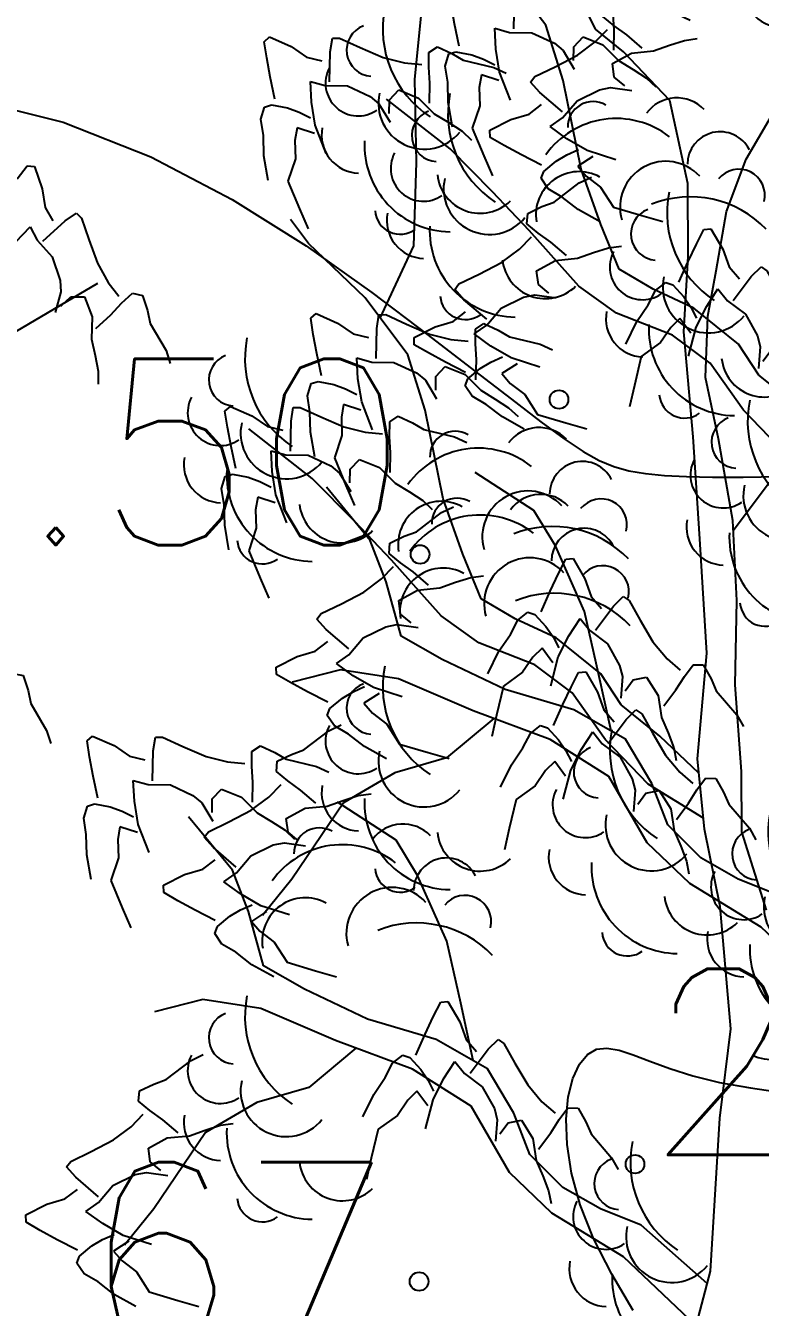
# Model space of a CAD drawing. Extents: x 524954 to 526204, y 9523489 to 9524010.
# Drawn here: x 525989.06 to 525993.01, y 9523782.84 to 9523789.73 of the extents above; entities that cross this region are included whole.
import ezdxf
from ezdxf.enums import TextEntityAlignment as Align

# ---------------------------------------------------------------- set-up
doc = ezdxf.new("R2010")
doc.units = 0
doc.header["$PDMODE"] = 33
doc.header["$PDSIZE"] = 0.1
doc.linetypes.add('ACAD_ISO12W100', pattern=[21, 12, -3, 0, -3, 0, -3])
for name, color, linetype in [('Arbre', 34, 'ACAD_ISO12W100'), ('CN_01_00', 3, 'Continuous'), ('CN_10_00', 1, 'Continuous'), ('TopoAlt', 3, 'Continuous'), ('TOPOJIS', 7, 'Continuous')]:
    doc.layers.add(name, color=color, linetype=linetype)
doc.styles.add('Simplex 1.0', font='Simplex.shx', dxfattribs={"width": 0.99, "height": 1})

# ---------------------------------------------------------------- blocks, each defined once
blk = doc.blocks.new('TCPOINT M')
at = {"color": 0}
blk.add_point((0, 0), dxfattribs=at)
at = {"layer": 'TopoAlt', "style": 'Simplex 1.0', "width": 0.99}
blk.add_attdef('ALT', (0.15, 0.15), '', height=1, dxfattribs=at)
blk = doc.blocks.new('v088')
at = {"linetype": 'Continuous'}
for p, q in [((-1.8059, 9.9306), (-1.7492, 10.4915)), ((-0.8352, 10.1996), (-0.9911, 10.5198)), ((-0.7348, 10.218), (-0.7957, 10.2682)), ((-0.8359, 10.1311), (-0.7709, 10.1978)), ((-0.6834, 10.0784), (-0.8352, 10.1996)), ((-0.6662, 10.1688), (-0.7348, 10.218)), ((-2.6162, 10.1323), (-2.587, 10.1577)), ((-2.6028, 10.0456), (-2.6162, 10.1323)), ((-2.587, 10.1577), (-2.4712, 10.1066)), ((-2.2608, 10.0773), (-2.2494, 10.1511)), ((-2.2494, 10.1511), (-2.2113, 10.1522)), ((-2.2113, 10.1522), (-2.101, 10.101)), ((-0.9313, 10.0604), (-0.8359, 10.1311)), ((-0.5833, 10.0982), (-0.6662, 10.1688)), ((-0.4378, 10.1134), (-0.3559, 10.1397)), ((-0.3559, 10.1397), (-0.2873, 10.1487)), ((-2.4712, 10.1066), (-2.3879, 10.0492)), ((-2.2643, 9.9167), (-2.2608, 10.0773)), ((-2.101, 10.101), (-1.977, 10.0475)), ((-1.7305, 9.9947), (-1.7301, 10.0737)), ((-1.7301, 10.0737), (-1.6848, 10.1049)), ((-1.6848, 10.1049), (-1.6075, 10.069)), ((-1.6075, 10.069), (-1.5466, 10.0327)), ((-1.0512, 9.9981), (-0.9313, 10.0604)), ((-0.7431, 10.0152), (-0.6418, 10.0712)), ((-0.4354, 9.8162), (-0.6834, 10.0784)), ((-0.6418, 10.0712), (-0.5231, 10.0829)), ((-0.5231, 10.0829), (-0.4378, 10.1134)), ((-2.5835, 9.9428), (-2.6028, 10.0456)), ((-2.3879, 10.0492), (-2.3057, 10.0298)), ((-1.977, 10.0475), (-1.8618, 10.0181)), ((-1.8618, 10.0181), (-1.7691, 10.0099)), ((-1.7254, 9.9105), (-1.7305, 9.9947)), ((-1.5466, 10.0327), (-1.3822, 9.9939)), ((-1.3822, 9.9939), (-1.316, 9.9632)), ((-1.1606, 9.945), (-1.0512, 9.9981)), ((-0.7336, 9.9427), (-0.7431, 10.0152)), ((-2.5582, 9.8238), (-2.5835, 9.9428)), ((-2.3678, 9.9191), (-2.2883, 9.8969)), ((-2.3619, 9.8077), (-2.3678, 9.9191)), ((-1.7966, 9.483), (-1.8059, 9.9306)), ((-1.1838, 9.9148), (-1.1606, 9.945)), ((-0.677, 9.8958), (-0.7336, 9.9427)), ((-2.2883, 9.8969), (-2.1685, 9.895)), ((-2.1685, 9.895), (-2.0471, 9.8386)), ((-1.9432, 9.8199), (-1.893, 9.873)), ((-1.893, 9.873), (-1.7856, 9.8299)), ((-1.7277, 9.8016), (-1.7254, 9.9105)), ((-1.1339, 9.8592), (-1.1838, 9.9148)), ((-1.0116, 9.755), (-1.1339, 9.8592)), ((-0.9342, 9.8156), (-0.8138, 9.874)), ((-0.8138, 9.874), (-0.7533, 9.8858)), ((-0.7533, 9.8858), (-0.6387, 9.8698)), ((-2.634, 9.7155), (-2.6142, 9.7814)), ((-2.6142, 9.7814), (-2.5764, 9.7933)), ((-2.5764, 9.7933), (-2.4916, 9.7768)), ((-2.3419, 9.6831), (-2.3619, 9.8077)), ((-2.0471, 9.8386), (-1.9997, 9.7992)), ((-1.9997, 9.7992), (-1.9397, 9.7002)), ((-1.9438, 9.7464), (-1.9432, 9.8199)), ((-1.7856, 9.8299), (-1.7015, 9.7452)), ((-1.1923, 9.7429), (-1.1254, 9.7944)), ((-1.0114, 9.724), (-0.9342, 9.8156)), ((-0.339, 9.3704), (-0.4354, 9.8162)), ((-0.0246, 9.5014), (0.1676, 9.8288)), ((-2.6206, 9.6288), (-2.634, 9.7155)), ((-2.4916, 9.7768), (-2.4283, 9.7541)), ((-2.4283, 9.7541), (-2.3676, 9.7232)), ((-1.7015, 9.7452), (-1.624, 9.6985)), ((-1.4022, 9.6572), (-1.2895, 9.7147)), ((-1.2895, 9.7147), (-1.1923, 9.7429)), ((-1.0789, 9.6763), (-1.0114, 9.724)), ((-2.4395, 9.6694), (-2.4511, 9.6011)), ((-2.3461, 9.6395), (-2.4395, 9.6694)), ((-2.2831, 9.5325), (-2.3419, 9.6831)), ((-1.624, 9.6985), (-1.5519, 9.6516)), ((-1.5519, 9.6516), (-1.5015, 9.6041)), ((-1.401, 9.6186), (-1.4022, 9.6572)), ((-0.9888, 9.6106), (-1.0789, 9.6763)), ((-2.6175, 9.52), (-2.6206, 9.6288)), ((-2.4511, 9.6011), (-2.4483, 9.5032)), ((-1.3254, 9.5742), (-1.401, 9.6186)), ((-1.2335, 9.5242), (-1.3254, 9.5742)), ((-0.8796, 9.5473), (-0.9888, 9.6106)), ((-2.5946, 9.3874), (-2.6175, 9.52)), ((-2.4483, 9.5032), (-2.4883, 9.3823)), ((-1.1253, 9.4685), (-1.2335, 9.5242)), ((-1.0467, 9.4905), (-0.9892, 9.5252)), ((-0.9892, 9.5252), (-0.9269, 9.5527)), ((-0.8484, 9.5165), (-0.9306, 9.463)), ((-0.7257, 9.4976), (-0.8796, 9.5473)), ((-1.8121, 9.0349), (-1.7966, 9.483)), ((-1.1278, 9.3984), (-1.1132, 9.4352)), ((-1.1132, 9.4352), (-1.0467, 9.4905)), ((-0.9306, 9.463), (-0.885, 9.4108)), ((-0.1306, 9.2193), (-0.0246, 9.5014)), ((-2.4883, 9.3823), (-2.4269, 9.2344)), ((-1.0892, 9.3413), (-1.1278, 9.3984)), ((-0.885, 9.4108), (-0.8073, 9.3511)), ((-0.337, 8.9787), (-0.339, 9.3704)), ((-1.0136, 9.2969), (-1.0892, 9.3413)), ((-0.9273, 9.2307), (-1.0136, 9.2969)), ((-0.8073, 9.3511), (-0.7389, 9.2437)), ((-2.4269, 9.2344), (-2.3802, 9.1269)), ((-0.81, 9.1646), (-0.9273, 9.2307)), ((-0.7389, 9.2437), (-0.5855, 9.1979)), ((-2.3783, 9.048), (-2.4742, 9.1766)), ((-0.5855, 9.1979), (-0.4727, 9.1661)), ((-0.1861, 8.901), (-0.1306, 9.2193)), ((-2.0737, 8.7558), (-2.3783, 9.048)), ((-1.992, 8.6473), (-1.8121, 9.0349)), ((-0.3597, 8.574), (-0.337, 8.9787)), ((-0.2308, 8.6575), (-0.1861, 8.901)), ((-1.8434, 8.4497), (-2.0737, 8.7558)), ((-2.3661, 8.6466), (-2.3369, 8.6719)), ((-2.3527, 8.5599), (-2.3661, 8.6466)), ((-2.3369, 8.6719), (-2.2212, 8.6209)), ((-2.2212, 8.6209), (-2.1379, 8.5634)), ((-2.0108, 8.5916), (-1.9993, 8.6654)), ((-1.9993, 8.6654), (-1.9613, 8.6665)), ((-1.9613, 8.6665), (-1.8509, 8.6153)), ((-1.8509, 8.6153), (-1.7269, 8.5617)), ((-1.4801, 8.5879), (-1.4347, 8.6192)), ((-1.4347, 8.6192), (-1.3575, 8.5833)), ((-0.2426, 8.3277), (-0.2308, 8.6575)), ((-2.3334, 8.4571), (-2.3527, 8.5599)), ((-2.1379, 8.5634), (-2.0557, 8.544)), ((-2.0143, 8.4309), (-2.0108, 8.5916)), ((-1.7269, 8.5617), (-1.6118, 8.5324)), ((-1.4805, 8.509), (-1.4801, 8.5879)), ((-1.3575, 8.5833), (-1.2966, 8.547)), ((-1.2966, 8.547), (-1.1322, 8.5082)), ((-0.3105, 8.0091), (-0.3597, 8.574)), ((-1.6118, 8.5324), (-1.519, 8.5242)), ((-1.4754, 8.4248), (-1.4805, 8.509)), ((-1.1322, 8.5082), (-1.066, 8.4775)), ((-2.3082, 8.3381), (-2.3334, 8.4571)), ((-2.1178, 8.4334), (-2.0382, 8.4112)), ((-2.1118, 8.322), (-2.1178, 8.4334)), ((-2.0382, 8.4112), (-1.9184, 8.4092)), ((-1.9184, 8.4092), (-1.7971, 8.3529)), ((-1.7501, 8.1531), (-1.8434, 8.4497)), ((-1.4776, 8.3159), (-1.4754, 8.4248)), ((-1.7971, 8.3529), (-1.7497, 8.3134)), ((-1.6937, 8.2606), (-1.6931, 8.3341)), ((-1.6931, 8.3341), (-1.643, 8.3873)), ((-1.643, 8.3873), (-1.5356, 8.3441)), ((-1.5356, 8.3441), (-1.4515, 8.2595)), ((-2.384, 8.2298), (-2.3641, 8.2956)), ((-2.3641, 8.2956), (-2.3264, 8.3076)), ((-2.3264, 8.3076), (-2.2415, 8.291)), ((-2.2415, 8.291), (-2.1783, 8.2684)), ((-2.1783, 8.2684), (-2.1175, 8.2375)), ((-2.0919, 8.1974), (-2.1118, 8.322)), ((-1.7497, 8.3134), (-1.6897, 8.2145)), ((-0.1735, 7.9995), (-0.2426, 8.3277)), ((-2.3706, 8.1431), (-2.384, 8.2298)), ((-2.0331, 8.0467), (-2.0919, 8.1974)), ((-1.4515, 8.2595), (-1.374, 8.2128)), ((-1.374, 8.2128), (-1.3019, 8.1659)), ((-2.3674, 8.0343), (-2.3706, 8.1431)), ((-2.1895, 8.1837), (-2.2011, 8.1153)), ((-2.0961, 8.1537), (-2.1895, 8.1837)), ((-1.6531, 7.6763), (-1.7501, 8.1531)), ((-1.3019, 8.1659), (-1.2515, 8.1184)), ((-2.2011, 8.1153), (-2.1982, 8.0174)), ((-2.3581, 7.786), (-2.6995, 8.0525)), ((-2.3445, 7.9016), (-2.3674, 8.0343)), ((-2.1982, 8.0174), (-2.2383, 7.8966)), ((-0.2742, 7.4626), (-0.3105, 8.0091)), ((-0.0959, 7.5596), (-0.1735, 7.9995)), ((-0.0934, 7.5087), (0.2621, 7.9837)), ((-2.2383, 7.8966), (-2.1768, 7.7487)), ((-2.1294, 7.5544), (-2.3581, 7.786)), ((-2.1768, 7.7487), (-2.1302, 7.6412)), ((-1.5474, 7.38), (-1.6531, 7.6763)), ((-1.7972, 7.4997), (-1.6632, 7.6026)), ((-1.6632, 7.6026), (-1.5976, 7.6345)), ((-1.9323, 7.3471), (-2.1294, 7.5544)), ((-0.0745, 7.1309), (-0.0959, 7.5596)), ((-1.9448, 7.3833), (-1.9404, 7.4382)), ((-1.9404, 7.4382), (-1.8638, 7.4754)), ((-1.8638, 7.4754), (-1.7972, 7.4997)), ((-0.2365, 6.8477), (-0.2742, 7.4626)), ((-1.8839, 7.3331), (-1.9448, 7.3833)), ((-1.4491, 7.1395), (-1.5474, 7.38)), ((-1.985, 7.2461), (-1.9201, 7.3129)), ((-1.6648, 7.048), (-1.9323, 7.3471)), ((-1.8154, 7.2839), (-1.8839, 7.3331)), ((-1.0336, 7.2746), (-0.9936, 7.3527)), ((-0.9936, 7.3527), (-0.9551, 7.3561)), ((-0.9551, 7.3561), (-0.8913, 7.2468)), ((-2.0805, 7.1754), (-1.985, 7.2461)), ((-1.7325, 7.2133), (-1.8154, 7.2839)), ((-1.587, 7.2285), (-1.5051, 7.2548)), ((-1.5051, 7.2548), (-1.4365, 7.2638)), ((-1.0783, 7.18), (-1.0336, 7.2746)), ((-0.8913, 7.2468), (-0.8575, 7.1514)), ((-2.2004, 7.1132), (-2.0805, 7.1754)), ((-1.8923, 7.1303), (-1.791, 7.1862)), ((-1.791, 7.1862), (-1.6722, 7.1979)), ((-1.6722, 7.1979), (-1.587, 7.2285)), ((-1.1277, 7.0688), (-1.0783, 7.18)), ((-2.3098, 7.06), (-2.2004, 7.1132)), ((-1.8828, 7.0578), (-1.8923, 7.1303)), ((-1.2665, 7.0314), (-1.4491, 7.1395)), ((-0.8575, 7.1514), (-0.8023, 7.0875)), ((-0.8351, 6.9716), (-0.7381, 7.0997)), ((-0.7381, 7.0997), (-0.6855, 7.1528)), ((-0.6855, 7.1528), (-0.654, 7.1313)), ((-0.654, 7.1313), (-0.5947, 7.0251)), ((-0.0837, 6.6768), (-0.0745, 7.1309)), ((-2.333, 7.0298), (-2.3098, 7.06)), ((-2.283, 6.9743), (-2.333, 7.0298)), ((-1.8262, 7.0109), (-1.8828, 7.0578)), ((-1.4628, 6.9029), (-1.6648, 7.048)), ((-1.2925, 6.9474), (-1.2526, 7.0255)), ((-1.0467, 6.9303), (-1.2665, 7.0314)), ((-1.2526, 7.0255), (-1.1978, 7.0672)), ((-1.1978, 7.0672), (-1.1602, 7.0548)), ((-1.1602, 7.0548), (-1.1012, 6.9916)), ((-0.978, 6.9406), (-0.9175, 7.0343)), ((-0.9175, 7.0343), (-0.8661, 6.9697)), ((-0.5947, 7.0251), (-0.5257, 6.909)), ((-2.1607, 6.8701), (-2.283, 6.9743)), ((-2.0833, 6.9307), (-1.963, 6.9891)), ((-1.963, 6.9891), (-1.9025, 7.0009)), ((-1.9025, 7.0009), (-1.7879, 6.9849)), ((-1.1012, 6.9916), (-1.0633, 6.9361)), ((-0.8661, 6.9697), (-0.7702, 6.8978)), ((-2.3415, 6.858), (-2.2745, 6.9095)), ((-2.1606, 6.8391), (-2.0833, 6.9307)), ((-1.1618, 6.7848), (-1.4628, 6.9029)), ((-1.3538, 6.8575), (-1.2925, 6.9474)), ((-1.0633, 6.9361), (-1.0322, 6.8755)), ((-0.8063, 6.7363), (-1.0467, 6.9303)), ((-1.0349, 6.828), (-0.978, 6.9406)), ((-0.7702, 6.8978), (-0.705, 6.781)), ((-0.5257, 6.909), (-0.4496, 6.8178)), ((-2.5514, 6.7723), (-2.4387, 6.8298)), ((-2.4387, 6.8298), (-2.3415, 6.858)), ((-2.228, 6.7914), (-2.1606, 6.8391)), ((-1.413, 6.7366), (-1.3538, 6.8575)), ((-1.1715, 6.8255), (-1.2266, 6.7446)), ((-1.122, 6.8741), (-1.1715, 6.8255)), ((-1.0639, 6.7951), (-1.122, 6.8741)), ((-1.0757, 6.6715), (-1.0349, 6.828)), ((-0.4496, 6.8178), (-0.3793, 6.7567)), ((-0.2869, 6.2807), (-0.2365, 6.8477)), ((-2.5502, 6.7337), (-2.5514, 6.7723)), ((-2.1379, 6.7256), (-2.228, 6.7914)), ((-0.9597, 6.6336), (-1.1618, 6.7848)), ((-0.705, 6.781), (-0.6897, 6.7213)), ((-0.357, 6.7218), (-0.3104, 6.7855)), ((-0.3104, 6.7855), (-0.2553, 6.7842)), ((-0.2553, 6.7842), (-0.2138, 6.7099)), ((-2.4746, 6.6893), (-2.5502, 6.7337)), ((-2.3827, 6.6392), (-2.4746, 6.6893)), ((-2.0288, 6.6624), (-2.1379, 6.7256)), ((-1.2266, 6.7446), (-1.3299, 6.6702)), ((-0.6972, 6.5707), (-0.8063, 6.7363)), ((-0.6897, 6.7213), (-0.6991, 6.6059)), ((-0.6753, 6.6457), (-0.6318, 6.7049)), ((-0.6318, 6.7049), (-0.56, 6.7185)), ((-0.56, 6.7185), (-0.4983, 6.6206)), ((-0.4022, 6.6506), (-0.357, 6.7218)), ((-0.2138, 6.7099), (-0.1857, 6.6447)), ((-2.2745, 6.5836), (-2.3827, 6.6392)), ((-2.1959, 6.6055), (-2.1384, 6.6402)), ((-2.1384, 6.6402), (-2.076, 6.6678)), ((-1.9976, 6.6315), (-2.0798, 6.5781)), ((-1.8748, 6.6127), (-2.0288, 6.6624)), ((-1.3299, 6.6702), (-1.3669, 6.5144)), ((-0.7803, 6.3824), (-0.9597, 6.6336)), ((-0.4983, 6.6206), (-0.4798, 6.5027)), ((-0.4679, 6.5637), (-0.4022, 6.6506)), ((-0.1857, 6.6447), (-0.0753, 6.5169)), ((-0.0491, 6.2111), (-0.0837, 6.6768)), ((-2.2769, 6.5134), (-2.2624, 6.5503)), ((-2.2624, 6.5503), (-2.1959, 6.6055)), ((-2.0798, 6.5781), (-2.0342, 6.5259)), ((-0.4884, 6.4009), (-0.6972, 6.5707)), ((-2.2384, 6.4564), (-2.2769, 6.5134)), ((-2.0342, 6.5259), (-1.9565, 6.4662)), ((-1.3669, 6.5144), (-1.3922, 6.3999)), ((-0.4798, 6.5027), (-0.4444, 6.4194)), ((-0.0753, 6.5169), (-0.0397, 6.4532)), ((-2.1628, 6.412), (-2.2384, 6.4564)), ((-2.0765, 6.3457), (-2.1628, 6.412)), ((-1.9565, 6.4662), (-1.8881, 6.3588)), ((-0.4444, 6.4194), (-0.4135, 6.3391)), ((-3.5682, 6.3771), (-3.539, 6.4025)), ((-3.5548, 6.2904), (-3.5682, 6.3771)), ((-3.539, 6.4025), (-3.4232, 6.3514)), ((-3.4232, 6.3514), (-3.3399, 6.2939)), ((-3.2129, 6.3221), (-3.2014, 6.3959)), ((-3.2014, 6.3959), (-3.1633, 6.397)), ((-3.1633, 6.397), (-3.053, 6.3458)), ((-3.053, 6.3458), (-2.929, 6.2922)), ((-2.6821, 6.3185), (-2.6368, 6.3497)), ((-2.6368, 6.3497), (-2.5596, 6.3138)), ((-1.9592, 6.2797), (-2.0765, 6.3457)), ((-1.8881, 6.3588), (-1.7347, 6.313)), ((-0.5514, 6.1446), (-0.7803, 6.3824)), ((-0.2789, 6.2036), (-0.4884, 6.4009)), ((-0.4135, 6.3391), (-0.4006, 6.2711)), ((2.6849, 6.3343), (2.7388, 6.4036)), ((2.7388, 6.4036), (2.7772, 6.3997)), ((2.7772, 6.3997), (2.8196, 6.2805)), ((-3.5355, 6.1876), (-3.5548, 6.2904)), ((-3.3399, 6.2939), (-3.2577, 6.2746)), ((-3.2164, 6.1615), (-3.2129, 6.3221)), ((-2.929, 6.2922), (-2.8139, 6.2629)), ((-2.6826, 6.2395), (-2.6821, 6.3185)), ((-2.5596, 6.3138), (-2.4986, 6.2775)), ((-2.4986, 6.2775), (-2.3343, 6.2387)), ((-1.7347, 6.313), (-1.6219, 6.2812)), ((-0.2479, 5.9022), (-0.2869, 6.2807)), ((2.8196, 6.2805), (2.8349, 6.1805)), ((-2.8139, 6.2629), (-2.7211, 6.2547)), ((-2.6774, 6.1553), (-2.6826, 6.2395)), ((-2.3343, 6.2387), (-2.2681, 6.208)), ((-0.0486, 5.8877), (-0.0491, 6.2111)), ((-3.5103, 6.0686), (-3.5355, 6.1876)), ((-3.3198, 6.1639), (-3.2403, 6.1417)), ((-3.3139, 6.0525), (-3.3198, 6.1639)), ((-3.2403, 6.1417), (-3.1205, 6.1398)), ((-3.1205, 6.1398), (-2.9991, 6.0834)), ((-2.6797, 6.0464), (-2.6774, 6.1553)), ((-0.2539, 5.9607), (-0.5514, 6.1446)), ((2.8349, 6.1805), (2.8773, 6.1074)), ((2.9427, 6.1074), (3.0042, 6.1497)), ((3.0042, 6.1497), (3.0311, 6.1228)), ((-2.9991, 6.0834), (-2.9517, 6.044)), ((-2.8958, 5.9912), (-2.8952, 6.0647)), ((-2.8952, 6.0647), (-2.845, 6.1178)), ((-2.845, 6.1178), (-2.7377, 6.0747)), ((-2.7377, 6.0747), (-2.6536, 5.99)), ((2.6772, 5.9958), (2.7542, 6.0766)), ((2.7542, 6.0766), (2.7926, 6.0035)), ((2.8234, 5.9997), (2.9427, 6.1074)), ((3.0311, 6.1228), (3.0696, 6.0074)), ((-3.5861, 5.9603), (-3.5662, 6.0262)), ((-3.5662, 6.0262), (-3.5284, 6.0381)), ((-3.5284, 6.0381), (-3.4436, 6.0215)), ((-3.4436, 6.0215), (-3.3804, 5.9989)), ((-3.3804, 5.9989), (-3.3196, 5.968)), ((-3.294, 5.9279), (-3.3139, 6.0525)), ((-2.9517, 6.044), (-2.8917, 5.945)), ((-1.9071, 5.8427), (-2.2223, 6.0475)), ((2.7926, 6.0035), (2.8734, 5.9151)), ((3.0696, 6.0074), (3.1158, 5.8804)), ((-3.5727, 5.8736), (-3.5861, 5.9603)), ((-3.2352, 5.7773), (-3.294, 5.9279)), ((-2.7868, 5.6812), (-3.0229, 5.9686)), ((-2.6536, 5.99), (-2.576, 5.9433)), ((-2.576, 5.9433), (-2.5039, 5.8964)), ((-3.5695, 5.7648), (-3.5727, 5.8736)), ((-3.3915, 5.9142), (-3.4031, 5.8459)), ((-3.2981, 5.8843), (-3.3915, 5.9142)), ((-2.5039, 5.8964), (-2.4536, 5.8489)), ((-0.1646, 5.4873), (-0.2479, 5.9022)), ((0.0846, 5.4676), (-0.0486, 5.8877)), ((2.8734, 5.9151), (2.9157, 5.7881)), ((3.1158, 5.8804), (3.1734, 5.7766)), ((-3.4031, 5.8459), (-3.4003, 5.748)), ((-1.7911, 5.6523), (-1.9071, 5.8427)), ((2.9157, 5.7881), (2.9196, 5.7266)), ((-3.5466, 5.6322), (-3.5695, 5.7648)), ((-3.4003, 5.748), (-3.4403, 5.6271)), ((2.6462, 5.4963), (3.1193, 5.7735)), ((2.9196, 5.7266), (2.8888, 5.615)), ((3.1734, 5.7766), (3.2311, 5.7035)), ((3.2465, 5.665), (3.3042, 5.7189)), ((3.3042, 5.7189), (3.3581, 5.7073)), ((-2.7013, 5.4591), (-2.7868, 5.6812)), ((-1.6346, 5.3011), (-1.7911, 5.6523)), ((2.9196, 5.6496), (2.9734, 5.6996)), ((2.9734, 5.6996), (3.0465, 5.6996)), ((3.0465, 5.6996), (3.0888, 5.5919)), ((3.1888, 5.6035), (3.2465, 5.665)), ((3.3581, 5.7073), (3.385, 5.6266)), ((-3.4403, 5.6271), (-3.3789, 5.4792)), ((3.0888, 5.5919), (3.085, 5.4727)), ((3.1081, 5.5304), (3.1888, 5.6035)), ((3.385, 5.6266), (3.4004, 5.5573)), ((3.4004, 5.5573), (3.485, 5.4112)), ((-3.3789, 5.4792), (-3.3323, 5.3717)), ((-2.6206, 5.1685), (-2.7013, 5.4591)), ((-0.1073, 4.8293), (-0.1646, 5.4873)), ((3.085, 5.4727), (3.1042, 5.3842)), ((3.1042, 5.3842), (3.1196, 5.2996)), ((3.485, 5.4112), (3.5081, 5.3419)), ((-1.5592, 4.9668), (-1.6346, 5.3011)), ((3.1196, 5.2996), (3.1196, 5.2304)), ((-2.4003, 5.0425), (-2.6206, 5.1685)), ((-2.0611, 4.8817), (-2.4003, 5.0425)), ((-2.9464, 4.9876), (-3.2062, 4.92)), ((-2.6344, 4.9381), (-2.9464, 4.9876)), ((-1.7068, 4.8945), (-1.6668, 4.9726)), ((-1.6668, 4.9726), (-1.6283, 4.976)), ((-1.6283, 4.976), (-1.5645, 4.8667)), ((-1.4917, 4.6586), (-1.5592, 4.9668)), ((-2.2328, 4.7662), (-2.6344, 4.9381)), ((-1.7514, 4.7999), (-1.7068, 4.8945)), ((-1.6919, 4.7713), (-2.0611, 4.8817)), ((-1.5645, 4.8667), (-1.5307, 4.7714)), ((-0.1657, 4.3492), (-0.1073, 4.8293)), ((-1.8192, 4.6131), (-2.2328, 4.7662)), ((-1.8008, 4.6887), (-1.7514, 4.7999)), ((-1.415, 4.6154), (-1.6919, 4.7713)), ((-1.5307, 4.7714), (-1.4755, 4.7074)), ((-1.4112, 4.7196), (-1.3587, 4.7727)), ((-1.3587, 4.7727), (-1.3272, 4.7513)), ((-1.3272, 4.7513), (-1.2679, 4.6451)), ((-3.0095, 4.66), (-2.9439, 4.6918)), ((-2.1227, 4.7254), (-2.3768, 4.5144)), ((-1.9257, 4.6454), (-1.871, 4.6871)), ((-1.871, 4.6871), (-1.8334, 4.6747)), ((-1.5083, 4.5916), (-1.4112, 4.7196)), ((-3.1435, 4.5571), (-3.0095, 4.66)), ((-1.9657, 4.5674), (-1.9257, 4.6454)), ((-1.8334, 4.6747), (-1.7744, 4.6115)), ((-1.6512, 4.5605), (-1.5907, 4.6542)), ((-1.5907, 4.6542), (-1.5392, 4.5896)), ((-1.2732, 4.3758), (-1.415, 4.6154)), ((-1.2679, 4.6451), (-1.1988, 4.529)), ((-3.2101, 4.5328), (-3.1435, 4.5571)), ((-2.0269, 4.4774), (-1.9657, 4.5674)), ((-1.5041, 4.4145), (-1.8192, 4.6131)), ((-1.7744, 4.6115), (-1.7365, 4.5561)), ((-1.7365, 4.5561), (-1.7054, 4.4954)), ((-1.7081, 4.4479), (-1.6512, 4.5605)), ((-1.5392, 4.5896), (-1.4434, 4.5178)), ((-3.2911, 4.4407), (-3.2867, 4.4956)), ((-3.2867, 4.4956), (-3.2101, 4.5328)), ((-2.3768, 4.5144), (-2.655, 4.434)), ((-2.0862, 4.3565), (-2.0269, 4.4774)), ((-1.7952, 4.494), (-1.8447, 4.4455)), ((-1.7371, 4.415), (-1.7952, 4.494)), ((-1.4434, 4.5178), (-1.3781, 4.401)), ((-1.1988, 4.529), (-1.1228, 4.4377)), ((-3.2303, 4.3905), (-3.2911, 4.4407)), ((-2.655, 4.434), (-2.9315, 4.2727)), ((-1.8447, 4.4455), (-1.8998, 4.3645)), ((-1.7488, 4.2914), (-1.7081, 4.4479)), ((-1.2976, 4.0581), (-1.5041, 4.4145)), ((-1.1228, 4.4377), (-1.0524, 4.3767)), ((-3.3314, 4.3035), (-3.2664, 4.3702)), ((-3.1617, 4.3413), (-3.2303, 4.3905)), ((-3.0788, 4.2707), (-3.1617, 4.3413)), ((-1.8998, 4.3645), (-2.0031, 4.2901)), ((-1.3781, 4.401), (-1.3629, 4.3412)), ((-1.3629, 4.3412), (-1.3723, 4.2259)), ((-1.3049, 4.3248), (-1.2331, 4.3384)), ((-1.1877, 4.1537), (-1.2732, 4.3758)), ((-1.2331, 4.3384), (-1.1715, 4.2405)), ((-1.0754, 4.2705), (-1.0302, 4.3418)), ((-1.0302, 4.3418), (-0.9835, 4.4054)), ((-0.9835, 4.4054), (-0.9285, 4.4041)), ((-0.9285, 4.4041), (-0.8869, 4.3298)), ((-0.2169, 3.5272), (-0.1657, 4.3492)), ((-3.4268, 4.2328), (-3.3314, 4.3035)), ((-2.9315, 4.2727), (-3.209, 3.8627)), ((-3.0186, 4.2553), (-2.9333, 4.2859)), ((-2.9333, 4.2859), (-2.8514, 4.3121)), ((-2.8514, 4.3121), (-2.7828, 4.3211)), ((-2.0031, 4.2901), (-2.0401, 4.1343)), ((-1.3485, 4.2656), (-1.3049, 4.3248)), ((-1.1411, 4.1837), (-1.0754, 4.2705)), ((-0.8869, 4.3298), (-0.8589, 4.2646)), ((-3.5467, 4.1705), (-3.4268, 4.2328)), ((-3.2386, 4.1877), (-3.1373, 4.2436)), ((-3.1373, 4.2436), (-3.0186, 4.2553)), ((-1.1715, 4.2405), (-1.153, 4.1227)), ((-0.8589, 4.2646), (-0.7485, 4.1368)), ((-3.6561, 4.1174), (-3.5467, 4.1705)), ((-3.2291, 4.1152), (-3.2386, 4.1877)), ((-2.0401, 4.1343), (-2.0653, 4.0199)), ((-1.0099, 3.9771), (-1.1877, 4.1537)), ((-0.7485, 4.1368), (-0.7129, 4.0731)), ((-3.6793, 4.0872), (-3.6561, 4.1174)), ((-3.6294, 4.0317), (-3.6793, 4.0872)), ((-3.1725, 4.0683), (-3.2291, 4.1152)), ((-1.153, 4.1227), (-1.1176, 4.0393)), ((-3.5071, 3.9275), (-3.6294, 4.0317)), ((-3.4297, 3.988), (-3.3093, 4.0465)), ((-3.3093, 4.0465), (-3.2488, 4.0583)), ((-3.2488, 4.0583), (-3.1342, 4.0423)), ((-1.0692, 3.839), (-1.2976, 4.0581)), ((-1.1176, 4.0393), (-1.0867, 3.9591)), ((-3.6878, 3.9154), (-3.6208, 3.9668)), ((-3.5069, 3.8964), (-3.4297, 3.988)), ((-1.0867, 3.9591), (-1.0738, 3.891)), ((-0.8085, 3.8631), (-1.0099, 3.9771)), ((-3.8977, 3.8297), (-3.785, 3.8871)), ((-3.785, 3.8871), (-3.6878, 3.9154)), ((-3.5743, 3.8488), (-3.5069, 3.8964)), ((-3.209, 3.8627), (-3.3666, 3.6666)), ((-0.589, 3.7744), (-0.8085, 3.8631)), ((-3.8965, 3.791), (-3.8977, 3.8297)), ((-3.8209, 3.7466), (-3.8965, 3.791)), ((-3.4842, 3.783), (-3.5743, 3.8488)), ((-0.6849, 3.6045), (-1.0692, 3.839)), ((-3.729, 3.6966), (-3.8209, 3.7466)), ((-3.4847, 3.6976), (-3.4223, 3.7252)), ((-3.3751, 3.7197), (-3.4842, 3.783)), ((-3.2212, 3.6701), (-3.3751, 3.7197)), ((-0.2343, 3.4611), (-0.589, 3.7744)), ((-3.6208, 3.641), (-3.729, 3.6966)), ((-3.6087, 3.6076), (-3.5422, 3.6629)), ((-3.5422, 3.6629), (-3.4847, 3.6976)), ((-3.3439, 3.6889), (-3.4261, 3.6355)), ((-3.6232, 3.5708), (-3.6087, 3.6076)), ((-3.4261, 3.6355), (-3.3805, 3.5833)), ((-3.3805, 3.5833), (-3.3028, 3.5236)), ((-0.2941, 3.234), (-0.6849, 3.6045)), ((-3.5847, 3.5138), (-3.6232, 3.5708)), ((-3.5091, 3.4694), (-3.5847, 3.5138)), ((-3.3028, 3.5236), (-3.2344, 3.4162)), ((-0.3436, 3.0457), (-0.2169, 3.5272)), ((-3.4228, 3.4031), (-3.5091, 3.4694)), ((-3.3055, 3.337), (-3.4228, 3.4031)), ((-3.2344, 3.4162), (-3.081, 3.3703)), ((-3.081, 3.3703), (-2.9682, 3.3386))]:
    blk.add_line(p, q, dxfattribs=at)
for centre, major_axis, start_param, end_param in [((-1.0632, 9.7428), (0.3995, 0.3995), 2.158504, 3.344219), ((-1.6825, 9.6282), (-0.099, 0.099), -0.421529, 2.292047), ((-1.7599, 9.4514), (-0.1246, 0.1246), 0.293965, 2.957824), ((-1.4053, 9.3432), (0.1741, 0.1741), 2.133893, 4.816631), ((0.1148, 9.2139), (-0.3995, 0.3995), 0.587708, 1.773422), ((-0.5045, 9.0993), (0.099, 0.099), 1.149268, 3.862844), ((-1.7527, 9.1724), (-0.1445, 0.1445), 0.590553, 2.325666), ((-1.2605, 9.1191), (0.3298, 0.3298), 2.307735, 3.914618), ((-1.1039, 8.9843), (0.1641, 0.1641), 2.463212, 4.701636), ((-0.5819, 8.9225), (0.1246, 0.1246), 1.864761, 4.52862), ((-0.2273, 8.8143), (0.1741, 0.1741), 2.133893, 4.816631), ((-1.5338, 8.7756), (0.0964, 0.0964), 2.435534, 4.557933), ((-0.5746, 8.6435), (0.1445, 0.1445), 2.161349, 3.896462), ((-0.0825, 8.5902), (0.3298, 0.3298), 2.307735, 3.914618), ((-2.1547, 8.4302), (0.3995, 0.3995), 2.158504, 3.344219), ((-2.774, 8.3155), (-0.099, 0.099), -0.421529, 2.292047), ((0.0741, 8.4554), (0.1641, 0.1641), 2.463212, 4.701636), ((-2.8514, 8.1388), (-0.1246, 0.1246), 0.293965, 2.957824), ((-0.3558, 8.2467), (0.0964, 0.0964), 2.435534, 4.557933), ((-2.4968, 8.0306), (0.1741, 0.1741), 2.133893, 4.816631), ((-1.1385, 7.8551), (-0.1445, 0.1445), 4.692823, 6.427936), ((-1.5891, 7.9031), (0.0964, 0.0964), 0.254619, 2.377018), ((-1.4642, 7.4823), (0.3298, 0.3298), 0.12682, 1.733702), ((-2.8441, 7.8598), (-0.1445, 0.1445), 0.590553, 2.325666), ((-0.9057, 7.7012), (0.1246, 0.1246), 5.967031, 8.63089), ((-2.352, 7.8064), (0.3298, 0.3298), 2.307735, 3.914618), ((-1.1975, 7.4726), (-0.1741, 0.1741), 4.665366, 7.348105), ((-2.1954, 7.6717), (0.1641, 0.1641), 2.463212, 4.701636), ((-1.6643, 7.4312), (-0.1641, 0.1641), -1.288499, 0.949924), ((-0.8052, 7.5365), (-0.099, 0.099), 3.680741, 6.394318), ((-1.0661, 6.9632), (-0.3995, 0.3995), 4.689978, 5.875693), ((-2.6253, 7.463), (0.0964, 0.0964), 2.435534, 4.557933), ((-0.1929, 6.3242), (-0.3995, 0.3995), 0.587708, 1.773422), ((-0.8122, 6.2095), (-0.099, 0.099), -0.421529, 2.292047), ((-0.8896, 6.0328), (0.1246, 0.1246), 1.864761, 4.52862), ((-1.8693, 5.7251), (0.1445, 0.1445), 6.263619, 7.998733), ((-0.535, 5.9246), (0.1741, 0.1741), 2.133893, 4.816631), ((-2.32, 5.773), (0.0964, 0.0964), 0.254619, 2.377018), ((-2.1951, 5.3523), (0.3298, 0.3298), 0.12682, 1.733702), ((-0.8824, 5.7538), (-0.1445, 0.1445), 0.590553, 2.325666), ((-1.6366, 5.5711), (-0.1246, 0.1246), 4.396235, 7.060094), ((-0.3902, 5.7004), (0.3298, 0.3298), 2.307735, 3.914618), ((-1.9284, 5.3425), (0.1741, 0.1741), 6.236163, 8.918901), ((-2.3952, 5.3012), (-0.1641, 0.1641), -1.288499, 0.949924), ((-1.536, 5.4064), (0.099, 0.099), 5.251538, 7.965114), ((-0.2336, 5.5657), (-0.1641, 0.1641), 0.892416, 3.130839), ((-1.7969, 4.8332), (0.3995, 0.3995), 6.260774, 7.446489), ((-0.6635, 5.357), (0.0964, 0.0964), 2.435534, 4.557933), ((-2.1547, 4.8961), (-0.3995, 0.3995), 0.587708, 1.773422), ((-2.774, 4.7815), (-0.099, 0.099), -0.421529, 2.292047), ((0.1101, 4.8971), (-0.1641, 0.1641), 1.908121, 4.146545), ((-2.8514, 4.6047), (-0.1246, 0.1246), 0.293965, 2.957824), ((-2.4968, 4.4965), (0.1741, 0.1741), 2.133893, 4.816631), ((-2.8441, 4.3258), (-0.1445, 0.1445), 0.590553, 2.325666), ((-2.352, 4.2724), (0.3298, 0.3298), 2.307735, 3.914618), ((-0.0823, 4.1124), (0.3995, 0.3995), 2.158504, 3.344219), ((-2.1954, 4.1377), (0.1641, 0.1641), 2.463212, 4.701636), ((-0.7016, 3.9977), (0.099, 0.099), 1.149268, 3.862844), ((-2.6253, 3.929), (0.0964, 0.0964), 2.435534, 4.557933), ((-0.779, 3.821), (0.1246, 0.1246), 1.864761, 4.52862), ((-0.4244, 3.7128), (0.1741, 0.1741), 2.133893, 4.816631), ((-0.7718, 3.542), (-0.1445, 0.1445), 0.590553, 2.325666), ((-0.2796, 3.4886), (0.3298, 0.3298), 2.307735, 3.914618)]:
    blk.add_ellipse(centre, major_axis=major_axis, ratio=1, start_param=start_param, end_param=end_param, dxfattribs=at)

msp = doc.modelspace()

# ---------------------------------------------------------------- linework, layer by layer
at = {"layer": 'CN_01_00', "elevation": 299, "flags": 128}
msp.add_lwpolyline([(525992.3276, 9523782.8228), (525992.2119, 9523783.0188), (525992.1141, 9523783.2103), (525992.0423, 9523783.3917), (525991.9957, 9523783.5604), (525991.9713, 9523783.7144), (525991.9663, 9523783.852), (525991.9777, 9523783.9712), (525992.0026, 9523784.07), (525992.0381, 9523784.1467), (525992.0813, 9523784.1992), (525992.13, 9523784.2268), (525992.1857, 9523784.2327), (525992.2506, 9523784.221), (525992.327, 9523784.1961), (525992.4171, 9523784.1622), (525992.523, 9523784.1235), (525992.6472, 9523784.0844), (525992.7917, 9523784.0489), (525992.9573, 9523784.0199), (525993.1381, 9523783.9934)], dxfattribs=at)
at = {"layer": 'CN_10_00', "elevation": 300, "flags": 128}
msp.add_lwpolyline([(525988.7663, 9523789.3307), (525989.2626, 9523789.2072), (525989.7325, 9523789.0206), (525990.1699, 9523788.7918), (525990.5686, 9523788.542), (525990.9224, 9523788.2921), (525991.2251, 9523788.0632), (525991.4729, 9523787.872), (525991.6717, 9523787.7184), (525991.8299, 9523787.5978), (525991.9558, 9523787.5058), (525992.0578, 9523787.438), (525992.1441, 9523787.3897), (525992.2233, 9523787.3567), (525992.3035, 9523787.3344), (525992.3923, 9523787.3189), (525992.4945, 9523787.3087), (525992.6137, 9523787.3029), (525992.7538, 9523787.3006), (525992.9187, 9523787.3008), (525993.1121, 9523787.3027)], dxfattribs=at)

# ---------------------------------------------------------------- block references
at = {"layer": 'Arbre'}
for p in [(525986.33, 9523782.569), (525993.7, 9523781.278), (525985.688, 9523780.527), (525992.959, 9523779.507)]:
    msp.add_blockref('v088', p, dxfattribs=at)
at = {"layer": 'TOPOJIS'}
ref = msp.add_blockref('TCPOINT M', (525991.1811, 9523786.8849, 299.5), dxfattribs=at)
ref.add_attrib('ALT', '299.50', dxfattribs={"layer": 'TopoAlt', "height": 1, "style": 'Simplex 1.0', "width": 0.99}).set_placement((525991.1311, 9523786.9349, 299.5), align=Align.RIGHT)
for p in [(525991.9281, 9523787.7173, 300.07), (525991.1755, 9523782.979, 299.22)]:
    msp.add_blockref('TCPOINT M', p, dxfattribs=at)
ref = msp.add_blockref('TCPOINT M', (525992.3367, 9523783.6095, 298.82), dxfattribs=at)
ref.add_attrib('ALT', '298.82', (525992.3867, 9523783.6595, 298.82), dxfattribs={"layer": 'TopoAlt', "height": 1, "style": 'Simplex 1.0', "width": 0.99})
ref = msp.add_blockref('TCPOINT M', (525986.3305, 9523782.5694, 299.67), dxfattribs=at)
ref.add_attrib('ALT', '299.67', (525986.3805, 9523782.6194, 299.67), dxfattribs={"layer": 'TopoAlt', "height": 1, "style": 'Simplex 1.0', "width": 0.99})

doc.saveas('drawing.dxf')
